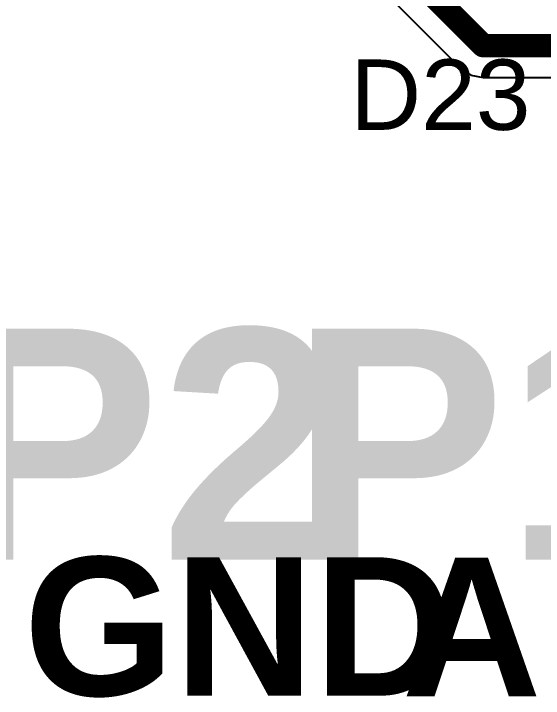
# Model space of a CAD drawing. Header units: inches. Extents: x -11 to 5379, y 0 to 5429.
# Drawn here: x 136.37 to 143.25, y 10.65 to 19.54 of the extents above; entities that cross this region are included whole.
import ezdxf

# ---------------------------------------------------------------- set-up
doc = ezdxf.new("R2010")
doc.units = ezdxf.units.IN
doc.layers.add('Bottom Layer', color=5, linetype='Continuous')
doc.layers.add('Top Overlay', color=2, linetype='Continuous')
doc.styles.add('Arial', font='', dxfattribs={"height": 0.2})
doc.styles.add('Arial_Bold', font='', dxfattribs={"height": 0.2})
doc.styles.get('Arial').set_extended_font_data('Arial')
doc.styles.get('Arial_Bold').set_extended_font_data('Arial', bold=True)

msp = doc.modelspace()

# ---------------------------------------------------------------- linework, layer by layer
at = {"layer": 'Bottom Layer'}
for p, q in [((138.63567396, 22.37581758), (142.17510808, 18.83638346)), ((142.17510808, 18.83638346), (142.30953758, 18.74656144)), ((142.30953758, 18.74656144), (142.46810724, 18.71501972)), ((142.46810724, 18.71501972), (148.73115796, 18.71501972))]:
    msp.add_line(p, q, dxfattribs=at)
for points in [[(134.16166716, 27.4358227, 0.3048, 0.3048, 0), (142.46810724, 19.12938262, 0.3048, 0.3048, 0)], [(142.46810724, 19.12938262, 0.3048, 0.3048, 0), (175.82405018, 19.12938262, 0.3048, 0.3048, 0)]]:
    msp.add_lwpolyline(points, format="xyseb", dxfattribs=at)
msp.add_lwpolyline([(142.39190724, 19.12938262, 0.1524, 0.1524, 1), (142.54430724, 19.12938262, 0.1524, 0.1524, 1)], format="xyseb", close=True, dxfattribs=at)
msp.add_lwpolyline([(142.39190724, 19.12938262, 0.1524, 0.1524, 1), (142.54430724, 19.12938262, 0.1524, 0.1524, 1)], format="xyseb", close=True, dxfattribs=at)

# ---------------------------------------------------------------- texts
at = {"layer": 'Top Overlay'}
for s, height, style, p in [('D23', 0.9143999999999999, 'Arial', (140.7417937, 18.03414732)), ('P1     RS232     P2', 2.99999908, 'Arial_Bold', (105.89924972, 12.45062788)), ('P1    RS485    P2', 2.99999908, 'Arial_Bold', (139.96496518, 12.45062788)), (' TX       RX    GND', 1.79999894, 'Arial_Bold', (121.4105141, 10.68096162)), ('  A         B       GND', 1.79999894, 'Arial_Bold', (140.01474664, 10.67245516))]:
    msp.add_text(s, height=height, dxfattribs=dict(at, style=style)).set_placement(p)

doc.saveas('drawing.dxf')
